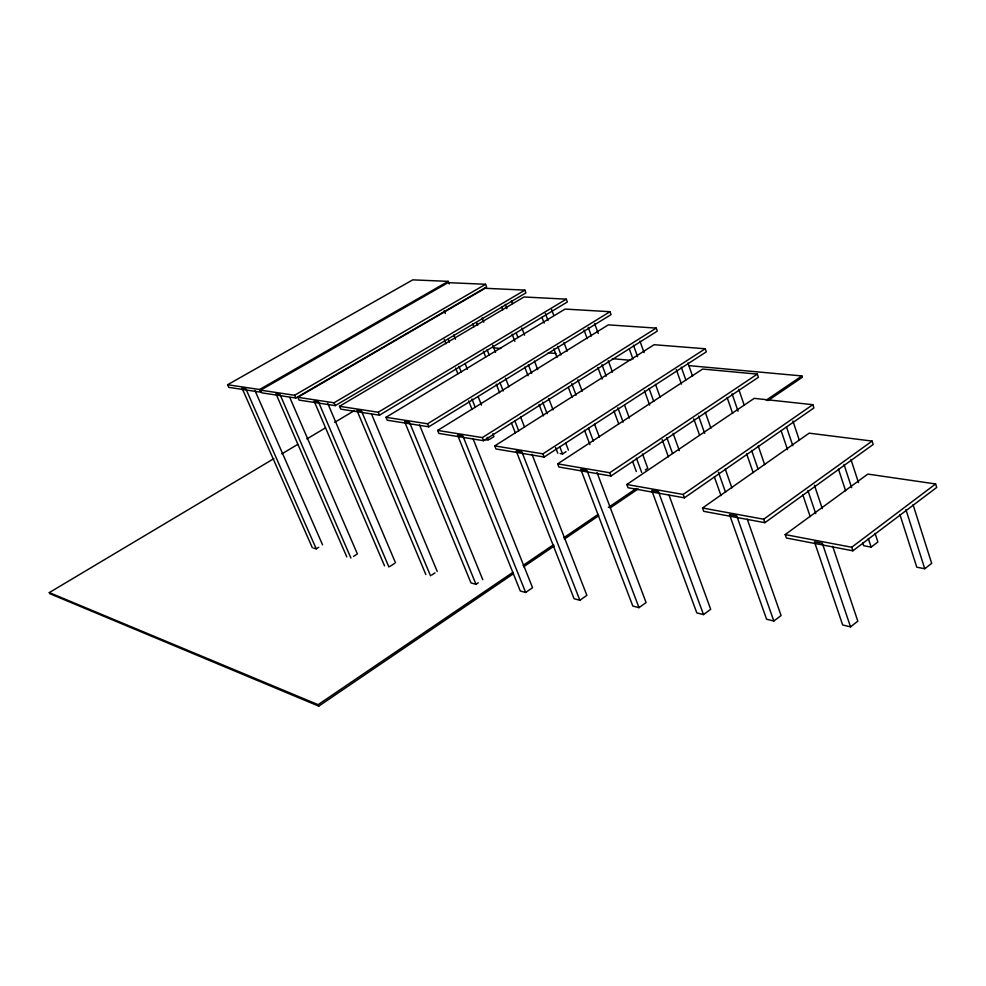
<?xml version="1.0" encoding="UTF-8"?>
<svg xmlns="http://www.w3.org/2000/svg" width="986" height="986" viewBox="0 0 986 986"><rect width="100%" height="100%" fill="white"/><g stroke="black" fill="none" stroke-linecap="round" stroke-linejoin="round"><path stroke-width="1.48" d="M850.536 626.862L822.312 543.286L814.436 541.782L842.673 624.988L850.536 626.862L857.82 621.155L832.689 546.343M899.91 514.544L916.77 567.184L924.769 568.737L931.659 563.351L913.061 504.684M773.85 621.02L736.739 515.875L729.492 514.532L766.59 619.233L773.85 621.02L781.085 615.523L747.252 519.166M862.75 542.83L863.711 545.714L871.143 547.119L877.885 541.992L875.05 533.303M785.201 534.585L851.694 547.255L935.615 483.953L936.7 487.441L852.878 550.804L786.372 537.999L785.201 534.585L867.84 474.093L935.615 483.953M703.511 614.598L658.414 491.632L651.746 490.449L696.806 612.898L703.511 614.598L710.684 609.299L669.026 495.182M702.525 508L763.694 519.228L872.092 441.075L873.177 444.452L764.889 522.679L703.721 511.34L702.525 508L809.161 433.162L872.092 441.075M639.014 607.659L586.929 470.359L580.766 469.299L632.802 606.045L639.014 607.659L646.101 602.557L597.035 472.59M579.879 600.264L521.865 451.847L516.171 450.898L574.098 598.736L579.879 600.264L586.867 595.334L531.984 454.25M684.395 497.831L813.894 407.97L812.809 404.691L754.228 398.356L626.813 484.496L628.02 487.737L684.395 497.831L683.175 494.454L626.813 484.496M683.175 494.454L812.809 404.691M525.661 592.463L462.865 435.911L457.578 435.06L520.288 591.008L525.661 592.463L532.563 587.718L472.96 438.474M273.898 458.626L49.3 592.586L318.121 704.682L512.905 572.324M523.085 565.397L553.639 544.629M563.832 537.715L598.206 514.359M608.387 507.433L636.389 488.403M766.258 400.156L801.901 375.937L802.333 377.256L767.983 400.624M49.3 592.586L49.867 593.72L318.774 706.136L513.472 573.716M523.652 566.802L554.194 546.022M564.374 539.095L598.736 515.727M610.186 507.938L638.176 488.908M476.004 584.304L409.523 422.365L404.593 421.589L470.988 582.923L476.004 584.304L478.272 582.775M645.337 469.952L647.777 468.301L642.502 453.954M610.963 476.016L758.394 377.293L757.322 374.113L702.661 369.06L557.682 463.851L558.902 467.019L610.963 476.016L609.73 472.738L557.682 463.851M609.73 472.738L757.322 374.113M431.646 575.085L434.999 572.878M390.037 566.358L394.425 563.511M560.159 453.56L562.538 453.954L566.063 451.65M494.75 445.894L542.916 453.856L705.236 348.761L706.309 351.842L544.149 457.048L495.97 448.975L494.75 445.894L654.125 344.718L705.236 348.761M353.518 556.412L357.388 553.935L289.798 397.457M483.559 440.705L657.292 331.099L656.22 328.104L608.337 324.862L437.648 430.426L438.869 433.433L483.559 440.705L482.327 437.599L437.648 430.426M313.634 548.117L316.247 548.857L318.774 547.255M489.401 439.473L493.949 436.601L492.827 433.741M482.327 437.599L656.22 328.104M428.799 426.815L611.049 314.62L610.001 311.712L565.052 309.074L386.019 417.288L387.227 420.209L428.799 426.815L427.567 423.795L386.019 417.288M427.567 423.795L610.001 311.712M339.517 406.306L378.267 412.247L566.297 299.165L567.344 301.987L379.487 415.18L340.725 409.141L339.517 406.306L524.034 296.983L566.297 299.165M281.823 453.893L297.673 444.44M306.917 438.918L325.417 427.887M334.661 422.365L354.479 410.546M297.821 397.309L334.057 402.781L524.897 290.118L525.932 292.867L335.265 405.64L299.017 400.082L297.821 397.309L485.1 288.282L524.897 290.118M260.612 390.173L294.592 395.263L485.593 284.276L486.628 286.951L295.788 398.024L261.795 392.859L260.612 390.173L448.063 282.649L485.593 284.276M259.552 389.507L260.735 392.194L228.752 387.35L227.593 384.737L259.552 389.507L448.223 281.355L449.234 283.956M227.593 384.737L412.764 279.864L448.223 281.355M493.173 347.787L500.814 348.489M548.191 352.803L555.833 353.506M612.392 358.657L630.732 360.334M688.807 365.621L801.901 375.937M485.42 439.731L488.267 440.187L487.133 437.353M318.121 704.682L318.774 706.136M316.247 548.857L245.822 388.694L242.038 388.127L312.34 547.76M254.955 390.493L322.57 544.851M350.93 558.076L279.95 394.338L275.932 393.734L346.789 556.905M294.592 395.263L295.788 398.024M384.54 565.841L314.115 401.08L318.404 401.733L388.94 567.073M327.734 403.311L395.509 562.796M334.057 402.781L335.265 405.64M425.841 574.53L356.895 410.312L361.48 411.026L430.537 575.824M371.488 413.898L437.217 571.399M378.267 412.247L379.487 415.18M419.58 425.077L482.795 579.719M448.273 339.357L449.406 342.191M458.983 366.336L461.226 372.018M471.937 399.01L475.314 407.526M444.267 339.48L445.968 343.769M455.618 368.061L457.886 373.78M468.683 400.92L472.084 409.498M444.168 310.602L445.302 313.462M453.782 334.944L455.483 339.246M465.096 363.575L467.364 369.306M478.111 396.508L481.501 405.098M472.775 324L473.896 326.859M483.411 351.226L485.654 356.957M496.291 384.183L499.655 392.785M511.401 422.883L515.321 432.916M482.117 317.899L483.793 322.2M492.717 345.186L495.502 352.359M505.547 378.205L508.899 386.82M520.608 416.979L524.515 427.037M476.546 322.582L477.655 325.429M487.096 349.648L489.315 355.354M499.877 382.42L503.205 390.974M514.865 420.886L518.759 430.87M542.916 453.856L544.149 457.048M505.251 304.354L506.903 308.667M516.27 333.12L517.921 337.434M528.385 364.771L531.688 373.398M542.707 402.165L547.119 413.676M559.789 446.757L562.538 453.954M501.64 306.942L502.749 309.814M512.104 334.18L514.852 341.353M524.762 367.162L528.065 375.765M539.059 404.433L543.471 415.895M555.574 447.434L557.78 453.178M511.414 300.705L512.51 303.577M521.828 328.005L524.564 335.191M534.437 361.049L537.727 369.664M548.684 398.393L553.072 409.893M565.681 442.936L568.417 450.121M541.967 317.356L544.124 323.075M553.824 348.797L557.053 357.376M568.367 387.387L572.139 397.395M584.525 430.266L589.911 444.55M545.344 313.388L548.043 320.549M557.756 346.369L560.985 354.972M571.769 383.653L576.083 395.127M588.482 428.109L593.338 441.025M551.618 309.604L553.762 315.335M563.955 342.549L567.172 351.139M577.907 379.795L582.196 391.245M594.533 424.19L599.365 437.081M583.995 329.977L587.2 338.642M597.873 367.531L602.15 379.08M613.896 410.866L618.703 423.857M632.581 461.411L636.327 471.518M594.57 323.433L598.255 333.478M608.263 360.728L612.479 372.203M624.594 405.197L629.339 418.101M588.198 327.364L591.366 335.98M601.965 364.697L606.205 376.184M617.852 407.785L623.14 422.144M636.389 458.059L641.676 472.417M629.339 349.044L632.987 359.114M644.45 390.739L649.663 405.123M662.161 439.633L668.422 456.888M639.926 341.094L644.08 352.631M655.48 384.33L660.152 397.309M673.105 433.335L679.329 450.639M633.443 345.186L637.609 356.735M649.084 388.484L653.78 401.475M666.807 437.55L672.538 453.424M676.31 369.602L681.449 384.084M693.774 418.84L699.431 434.777M714.332 476.768L721 495.601M681.277 367.112L685.849 380.066M698.581 416.055L704.682 433.322M718.424 472.183L725.548 492.334M687.92 362.984L692.517 376.048M705.298 412.345L710.918 428.318M725.228 468.966L731.871 487.848M727.113 397.481L732.623 413.38M746.648 453.843L753.168 472.639M763.694 519.228L764.889 522.679M732.068 393.833L738.083 411.248M751.615 450.417L758.135 469.287M738.773 389.347L744.245 405.283M758.197 445.857L764.68 464.689M781.122 430.685L787.518 449.616M802.801 494.787L810.196 516.639M792.88 420.985L799.252 439.966M814.436 485.248L822.275 508.616M786.483 426.938L792.818 445.721M807.916 490.523L815.705 513.644M851.694 547.255L852.878 550.804M844.004 464.443L851.621 487.651M868.284 538.418L871.143 547.119M838.482 469.163L845.618 490.831M850.93 459.451L858.498 482.622M905.912 509.589L924.769 568.737"/></g></svg>
